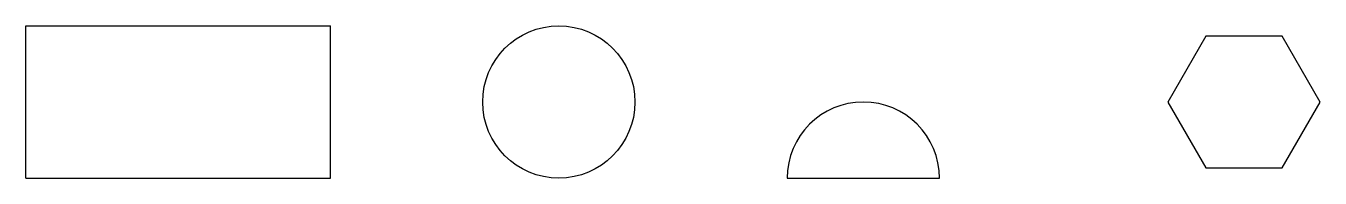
# Model space of a CAD drawing. Extents: x 0 to 85, y 0 to 10.
import ezdxf

# ---------------------------------------------------------------- set-up
doc = ezdxf.new("R2010")
doc.units = 0
doc.layers.add('MODELSKETCH_VISIBLE', color=7, linetype='CONTINUOUS')

msp = doc.modelspace()

# ---------------------------------------------------------------- linework, layer by layer
at = {"layer": 'MODELSKETCH_VISIBLE'}
for p, q in [((0, 10), (20, 10)), ((0, 0), (0, 10)), ((20, 0), (20, 10)), ((77.5, 9.33), (75, 5)), ((82.5, 9.33), (77.5, 9.33)), ((85, 5), (82.5, 9.33)), ((75, 5), (77.5, 0.67)), ((82.5, 0.67), (85, 5)), ((0, 0), (20, 0)), ((50, 0), (60, 0)), ((77.5, 0.67), (82.5, 0.67))]:
    msp.add_line(p, q, dxfattribs=at)
msp.add_circle((35, 5), 5, dxfattribs=at)
msp.add_arc((55, 0), 5, 0, 180, dxfattribs=at)

doc.saveas('drawing.dxf')
